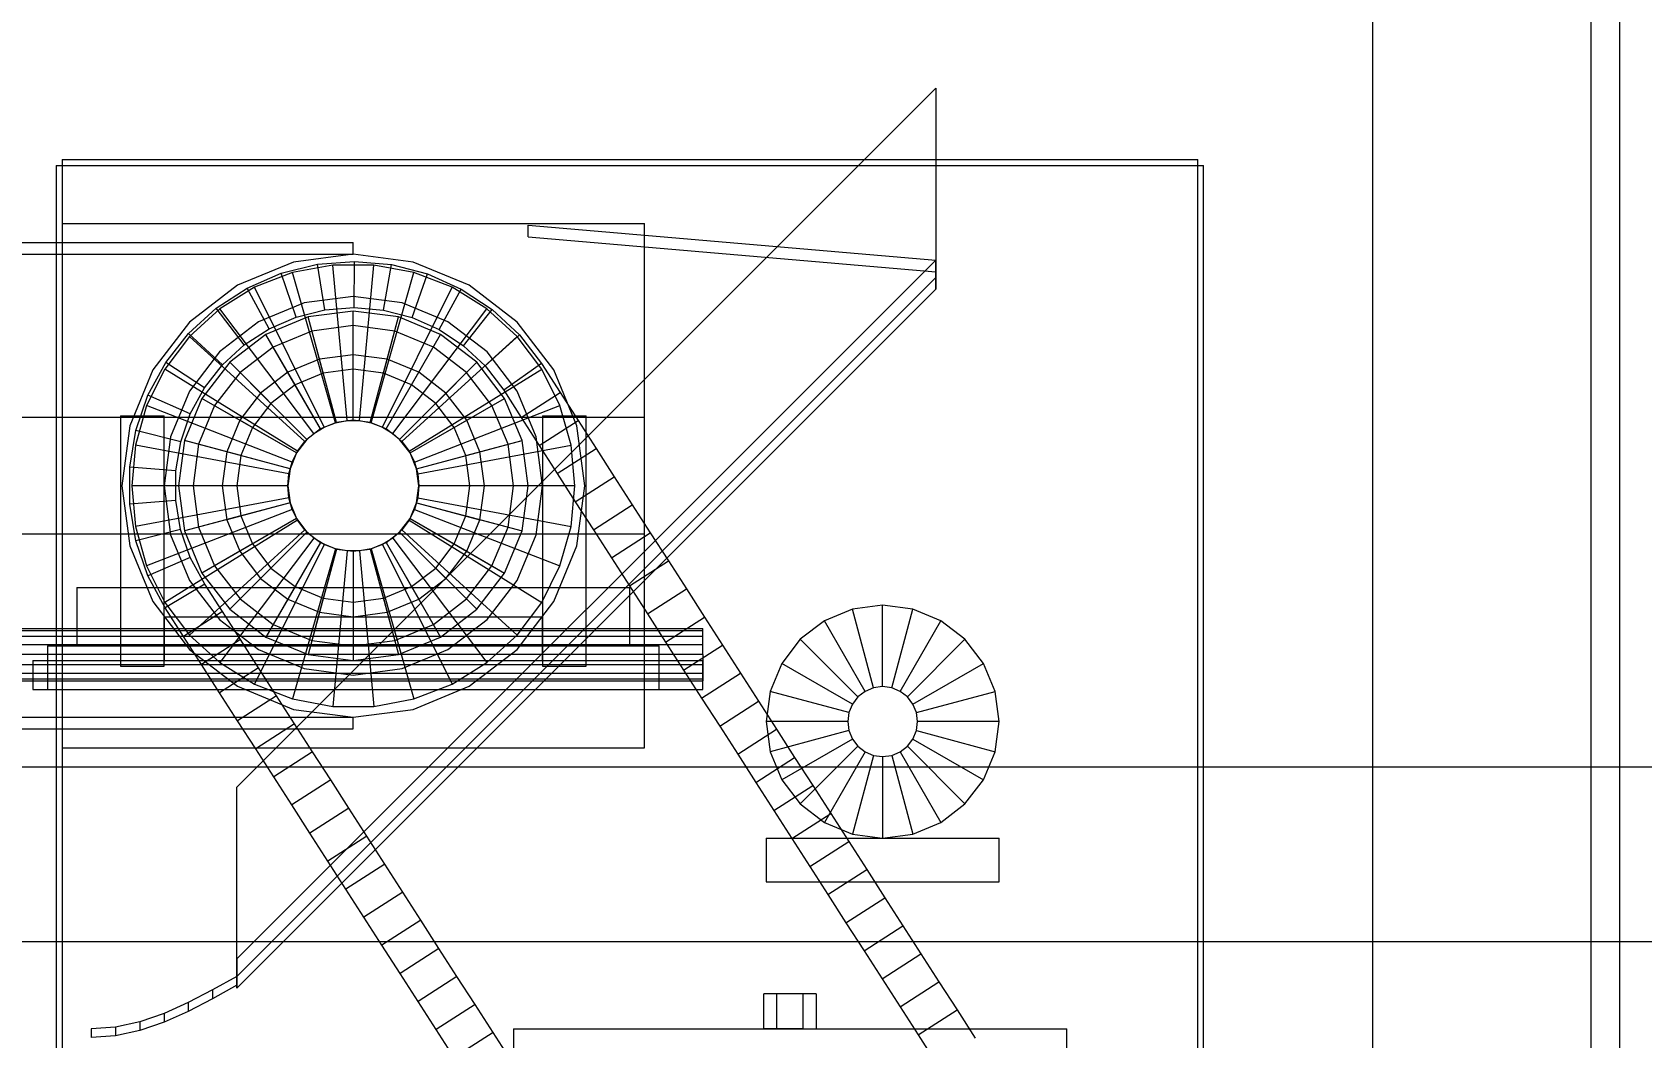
# Model space of a CAD drawing. Header units: millimetres. Extents: x -191664 to 191490, y -197311 to 10263.
# Drawn here: x 20544 to 21097, y -124183 to -123838 of the extents above; entities that cross this region are included whole.
import ezdxf

# ---------------------------------------------------------------- set-up
doc = ezdxf.new("R2010")
doc.units = ezdxf.units.MM
doc.layers.add('DET_secador_lateral', color=7, linetype='Continuous', lineweight=0)
doc.layers.add('R15_COTAS_TRANSPORTE_P', color=1, linetype='Continuous', lineweight=0)
doc.dimstyles.new('PLANTA_20', dxfattribs={"dimtxt": 50, "dimasz": 30, "dimexe": 30, "dimexo": 16, "dimgap": 20, "dimtad": 1, "dimtih": 1, "dimtoh": 1, "dimdec": 1, "dimzin": 0, "dimdsep": 46, "dimcen": 0.09, "dimadec": 0, "dimazin": 0, "dimtfac": 1, "dimtdec": 4, "dimtofl": 0, "dimtmove": 0, "dimatfit": 3, "dimfxl": 1, "dimtolj": 1, "dimtzin": 0, "dimarcsym": 0})

# ---------------------------------------------------------------- blocks, each defined once
blk = doc.blocks.new('*D133')
at = {"layer": 'Defpoints', "color": 0, "transparency": 16777216}
for p in [(439.69, -194147.98), (217.89, -194406.09), (-500, -194490), (-500, -194490), (500, -194490)]:
    blk.add_point(p, dxfattribs=at)
at = {"layer": 'R15_COTAS_TRANSPORTE_P', "color": 0, "lineweight": -2, "transparency": 16777216}
blk.add_arc((-500, -194490), 722.77, 2.37834, 17.62166, dxfattribs=at)
at = {"layer": 'R15_COTAS_TRANSPORTE_P', "color": 0, "transparency": 16777216}
for points in [[(184.12, -194272.81), (193.59, -194269.58), (179.18, -194242.8)], [(227.15, -194459.9), (217.15, -194460.11), (222.77, -194490)]]:
    blk.add_solid(points, dxfattribs=at)

msp = doc.modelspace()

# ---------------------------------------------------------------- linework, layer by layer
at = {"layer": 'DET_secador_lateral', "color": 9, "true_color": 0xb8c6c1}
msp.add_line((21079.71, -123265), (21079.71, -125025), dxfattribs=at)
at = {"layer": 'DET_secador_lateral', "color": 254, "true_color": 0xd8e0dc}
msp.add_line((21089.71, -125535), (21089.71, -123265), dxfattribs=at)
at = {"layer": 'DET_secador_lateral', "color": 251, "true_color": 0x536a64}
for p, q in [((21004.71, -123300), (21004.71, -125550)), ((1104.71, -124090), (21104.71, -124090)), ((1104.71, -124150), (21104.71, -124150))]:
    msp.add_line(p, q, dxfattribs=at)
at = {"layer": 'DET_secador_lateral', "color": 253, "true_color": 0xa8b3b5}
for p, q in [((20614.71, -124097), (20854.71, -123857)), ((20854.71, -123857), (20854.71, -123926)), ((20714.71, -123904), (20854.71, -123916)), ((20714.71, -123908), (20714.71, -123904)), ((20714.71, -123908), (20854.71, -123920)), ((20854.71, -123916), (20854.71, -123920)), ((20854.71, -123922), (20614.71, -124162)), ((20854.71, -123926), (20614.71, -124166)), ((20854.71, -123926), (20854.71, -123922)), ((20614.71, -124166), (20614.71, -124097)), ((20614.71, -124162), (20614.71, -124166))]:
    msp.add_line(p, q, dxfattribs=at)
at = {"layer": 'DET_secador_lateral', "color": 55, "true_color": 0xb9a24b}
for p, q in [((20554.71, -123881.5), (20944.71, -123881.5)), ((20554.71, -123881.5), (20554.71, -123883.5)), ((20944.71, -123883.5), (20944.71, -123881.5)), ((20552.71, -123883.5), (20554.71, -123883.5)), ((20552.71, -123883.5), (20552.71, -124383.5)), ((20944.71, -123883.5), (20946.71, -123883.5)), ((20946.71, -124383.5), (20946.71, -123883.5))]:
    msp.add_line(p, q, dxfattribs=at)
at = {"layer": 'DET_secador_lateral', "color": 43, "true_color": 0xc7ad4e}
for p, q in [((20554.71, -123883.5), (20944.71, -123883.5)), ((20554.71, -123883.5), (20554.71, -124383.5)), ((20944.71, -124383.5), (20944.71, -123883.5))]:
    msp.add_line(p, q, dxfattribs=at)
at = {"layer": 'DET_secador_lateral', "color": 33, "true_color": 0xb7a252}
for p, q in [((20554.71, -123903.5), (20754.71, -123903.5)), ((20554.71, -123903.5), (20554.71, -124083.5)), ((20754.71, -124083.5), (20754.71, -123903.5)), ((20554.71, -124083.5), (20754.71, -124083.5))]:
    msp.add_line(p, q, dxfattribs=at)
at = {"layer": 'DET_secador_lateral', "color": 8, "true_color": 0x727f77}
for p, q in [((1554.71, -123910), (20654.71, -123910)), ((20654.71, -123914), (20654.71, -123910)), ((1554.71, -123914), (20654.71, -123914))]:
    msp.add_line(p, q, dxfattribs=at)
at = {"layer": 'DET_secador_lateral', "color": 254, "true_color": 0xd2d7cc}
for p, q in [((20854.71, -123916), (20614.71, -124156)), ((20854.71, -123922), (20854.71, -123916)), ((20614.71, -124156), (20614.71, -124162))]:
    msp.add_line(p, q, dxfattribs=at)
at = {"layer": 'DET_secador_lateral', "color": 253, "true_color": 0xa4b0b5}
for p, q in [((20654.71, -123914), (20634.14, -123916.71)), ((20675.29, -123916.71), (20654.71, -123914)), ((20634.14, -123916.71), (20614.96, -123924.65)), ((20694.46, -123924.65), (20675.29, -123916.71)), ((20614.96, -123924.65), (20598.5, -123937.29)), ((20710.93, -123937.29), (20694.46, -123924.65)), ((20598.5, -123937.29), (20585.86, -123953.75)), ((20723.56, -123953.75), (20710.93, -123937.29)), ((20640.48, -123940.37), (20627.21, -123945.87)), ((20654.71, -123938.5), (20640.48, -123940.37)), ((20668.95, -123940.37), (20654.71, -123938.5)), ((20682.21, -123945.87), (20668.95, -123940.37)), ((20627.21, -123945.87), (20615.82, -123954.61)), ((20693.6, -123954.61), (20682.21, -123945.87)), ((20585.86, -123953.75), (20577.92, -123972.92)), ((20615.82, -123954.61), (20607.08, -123966)), ((20644.36, -123954.86), (20634.71, -123958.86)), ((20654.71, -123953.5), (20644.36, -123954.86)), ((20665.06, -123954.86), (20654.71, -123953.5)), ((20674.71, -123958.86), (20665.06, -123954.86)), ((20702.34, -123966), (20693.6, -123954.61)), ((20731.5, -123972.92), (20723.56, -123953.75)), ((20634.71, -123958.86), (20626.43, -123965.22)), ((20683, -123965.22), (20674.71, -123958.86)), ((20626.43, -123965.22), (20620.07, -123973.5)), ((20689.35, -123973.5), (20683, -123965.22)), ((20607.08, -123966), (20601.59, -123979.26)), ((20707.84, -123979.26), (20702.34, -123966)), ((20577.92, -123972.92), (20575.21, -123993.5)), ((20620.07, -123973.5), (20616.08, -123983.15)), ((20693.35, -123983.15), (20689.35, -123973.5)), ((20734.21, -123993.5), (20731.5, -123972.92)), ((20601.59, -123979.26), (20599.71, -123993.5)), ((20709.71, -123993.5), (20707.84, -123979.26)), ((20616.08, -123983.15), (20614.71, -123993.5)), ((20694.71, -123993.5), (20693.35, -123983.15)), ((20575.21, -123993.5), (20577.92, -124014.08)), ((20599.71, -123993.5), (20601.59, -124007.74)), ((20614.71, -123993.5), (20616.08, -124003.85)), ((20693.35, -124003.85), (20694.71, -123993.5)), ((20707.84, -124007.74), (20709.71, -123993.5)), ((20731.5, -124014.08), (20734.21, -123993.5)), ((20616.08, -124003.85), (20620.07, -124013.5)), ((20689.35, -124013.5), (20693.35, -124003.85)), ((20601.59, -124007.74), (20607.08, -124021)), ((20702.34, -124021), (20707.84, -124007.74)), ((20577.92, -124014.08), (20585.86, -124033.25)), ((20620.07, -124013.5), (20626.43, -124021.78)), ((20683, -124021.78), (20689.35, -124013.5)), ((20723.56, -124033.25), (20731.5, -124014.08)), ((20607.08, -124021), (20615.82, -124032.39)), ((20693.6, -124032.39), (20702.34, -124021)), ((20626.43, -124021.78), (20634.71, -124028.14)), ((20674.71, -124028.14), (20683, -124021.78)), ((20634.71, -124028.14), (20644.36, -124032.14)), ((20644.36, -124032.14), (20654.71, -124033.5)), ((20654.71, -124033.5), (20665.06, -124032.14)), ((20665.06, -124032.14), (20674.71, -124028.14)), ((20585.86, -124033.25), (20598.5, -124049.71)), ((20615.82, -124032.39), (20627.21, -124041.13)), ((20682.21, -124041.13), (20693.6, -124032.39)), ((20710.93, -124049.71), (20723.56, -124033.25)), ((20627.21, -124041.13), (20640.48, -124046.63)), ((20668.95, -124046.63), (20682.21, -124041.13)), ((20640.48, -124046.63), (20654.71, -124048.5)), ((20654.71, -124048.5), (20668.95, -124046.63)), ((20598.5, -124049.71), (20614.96, -124062.35)), ((20694.46, -124062.35), (20710.93, -124049.71)), ((20614.96, -124062.35), (20634.14, -124070.29)), ((20675.29, -124070.29), (20694.46, -124062.35)), ((20634.14, -124070.29), (20654.71, -124073)), ((20654.71, -124073), (20675.29, -124070.29))]:
    msp.add_line(p, q, dxfattribs=at)
at = {"layer": 'DET_secador_lateral', "color": 8, "true_color": 0x657a85}
for p, q in [((20618.27, -123925.61), (20629.97, -123920.52)), ((20629.97, -123920.52), (20642.36, -123917.44)), ((20635.07, -123935.56), (20629.97, -123920.52)), ((20642.36, -123917.44), (20655.08, -123916.45)), ((20644.9, -123933.12), (20642.36, -123917.44)), ((20655, -123932.32), (20655.08, -123916.45)), ((20655.08, -123916.45), (20667.79, -123917.56)), ((20665.09, -123933.21), (20667.79, -123917.56)), ((20667.79, -123917.56), (20680.14, -123920.76)), ((20674.9, -123935.75), (20680.14, -123920.76)), ((20680.14, -123920.76), (20691.8, -123925.96)), ((20607.57, -123932.55), (20618.27, -123925.61)), ((20625.78, -123939.6), (20618.27, -123925.61)), ((20684.15, -123939.88), (20691.8, -123925.96)), ((20691.8, -123925.96), (20702.44, -123933)), ((20598.15, -123941.17), (20607.57, -123932.55)), ((20617.28, -123945.11), (20607.57, -123932.55)), ((20644.9, -123933.12), (20655, -123932.32)), ((20655, -123932.32), (20665.09, -123933.21)), ((20625.78, -123939.6), (20635.07, -123935.56)), ((20635.07, -123935.56), (20644.9, -123933.12)), ((20665.09, -123933.21), (20674.9, -123935.75)), ((20674.9, -123935.75), (20684.15, -123939.88)), ((20692.6, -123945.47), (20702.44, -123933)), ((20702.44, -123933), (20711.76, -123941.71)), ((20590.29, -123951.22), (20598.15, -123941.17)), ((20609.81, -123951.95), (20598.15, -123941.17)), ((20617.28, -123945.11), (20625.78, -123939.6)), ((20684.15, -123939.88), (20692.6, -123945.47)), ((20700.01, -123952.38), (20711.76, -123941.71)), ((20711.76, -123941.71), (20719.35, -123951.56)), ((20609.81, -123951.95), (20617.28, -123945.11)), ((20692.6, -123945.47), (20700.01, -123952.38)), ((20584.2, -123962.43), (20590.29, -123951.22)), ((20603.57, -123959.93), (20590.29, -123951.22)), ((20603.57, -123959.93), (20609.81, -123951.95)), ((20700.01, -123952.38), (20706.36, -123960.69)), ((20719.35, -123951.56), (20706.36, -123960.69)), ((20719.35, -123951.56), (20725.73, -123961.47)), ((20598.73, -123968.83), (20603.57, -123959.93)), ((20580.04, -123974.49), (20584.2, -123962.43)), ((20598.73, -123968.83), (20584.2, -123962.43)), ((20706.36, -123960.69), (20712.37, -123970.06)), ((20712.37, -123970.06), (20725.73, -123961.47)), ((20725.73, -123961.47), (20731.92, -123971.11)), ((20595.43, -123978.41), (20598.73, -123968.83)), ((20712.37, -123970.06), (20718.56, -123979.7)), ((20718.56, -123979.7), (20731.92, -123971.11)), ((20731.92, -123971.11), (20738.12, -123980.75)), ((20577.92, -123987.07), (20580.04, -123974.49)), ((20595.43, -123978.41), (20580.04, -123974.49)), ((20593.75, -123988.4), (20595.43, -123978.41)), ((20718.56, -123979.7), (20724.76, -123989.33)), ((20724.76, -123989.33), (20738.12, -123980.75)), ((20738.12, -123980.75), (20744.31, -123990.39)), ((20577.92, -123999.83), (20577.92, -123987.07)), ((20593.75, -123988.4), (20577.92, -123987.07)), ((20593.74, -123998.53), (20593.75, -123988.4)), ((20724.76, -123989.33), (20730.96, -123998.97)), ((20730.96, -123998.97), (20744.31, -123990.39)), ((20744.31, -123990.39), (20750.51, -124000.02)), ((20593.74, -123998.53), (20577.92, -123999.83)), ((20595.41, -124008.52), (20593.74, -123998.53)), ((20730.96, -123998.97), (20737.15, -124008.61)), ((20580.02, -124012.42), (20577.92, -123999.83)), ((20737.15, -124008.61), (20750.51, -124000.02)), ((20750.51, -124000.02), (20756.71, -124009.66)), ((20595.41, -124008.52), (20580.02, -124012.42)), ((20598.7, -124018.1), (20595.41, -124008.52)), ((20737.15, -124008.61), (20743.35, -124018.25)), ((20743.35, -124018.25), (20756.71, -124009.66)), ((20756.71, -124009.66), (20762.9, -124019.3)), ((20584.16, -124024.49), (20580.02, -124012.42)), ((20598.7, -124018.1), (20584.16, -124024.49)), ((20603.72, -124027.32), (20598.7, -124018.1)), ((20743.35, -124018.25), (20749.55, -124027.89)), ((20749.55, -124027.89), (20762.9, -124019.3)), ((20762.9, -124019.3), (20769.1, -124028.94)), ((20590.05, -124035.4), (20584.16, -124024.49)), ((20603.72, -124027.32), (20590.05, -124035.4)), ((20609.76, -124036.7), (20603.72, -124027.32)), ((20749.55, -124027.89), (20755.74, -124037.53)), ((20755.74, -124037.53), (20769.1, -124028.94)), ((20769.1, -124028.94), (20775.3, -124038.58)), ((20596.4, -124045.29), (20590.05, -124035.4)), ((20609.76, -124036.7), (20596.4, -124045.29)), ((20615.96, -124046.34), (20609.76, -124036.7)), ((20755.74, -124037.53), (20761.94, -124047.17)), ((20761.94, -124047.17), (20775.3, -124038.58)), ((20775.3, -124038.58), (20781.49, -124048.22)), ((20602.6, -124054.93), (20596.4, -124045.29)), ((20615.96, -124046.34), (20602.6, -124054.93)), ((20622.15, -124055.98), (20615.96, -124046.34)), ((20761.94, -124047.17), (20768.13, -124056.8)), ((20768.13, -124056.8), (20781.49, -124048.22)), ((20781.49, -124048.22), (20787.69, -124057.86)), ((20608.79, -124064.57), (20602.6, -124054.93)), ((20622.15, -124055.98), (20608.79, -124064.57)), ((20628.35, -124065.62), (20622.15, -124055.98)), ((20768.13, -124056.8), (20774.33, -124066.44)), ((20774.33, -124066.44), (20787.69, -124057.86)), ((20787.69, -124057.86), (20793.88, -124067.49)), ((20614.99, -124074.21), (20608.79, -124064.57)), ((20628.35, -124065.62), (20614.99, -124074.21)), ((20634.54, -124075.26), (20628.35, -124065.62)), ((20774.33, -124066.44), (20780.53, -124076.08)), ((20780.53, -124076.08), (20793.88, -124067.49)), ((20793.88, -124067.49), (20800.08, -124077.13)), ((20621.19, -124083.84), (20614.99, -124074.21)), ((20634.54, -124075.26), (20621.19, -124083.84)), ((20640.74, -124084.9), (20634.54, -124075.26)), ((20780.53, -124076.08), (20786.72, -124085.72)), ((20786.72, -124085.72), (20800.08, -124077.13)), ((20800.08, -124077.13), (20806.28, -124086.77)), ((20627.38, -124093.48), (20621.19, -124083.84)), ((20640.74, -124084.9), (20627.38, -124093.48)), ((20646.94, -124094.53), (20640.74, -124084.9)), ((20786.72, -124085.72), (20792.92, -124095.36)), ((20792.92, -124095.36), (20806.28, -124086.77)), ((20806.28, -124086.77), (20812.47, -124096.41)), ((20633.58, -124103.12), (20627.38, -124093.48)), ((20646.94, -124094.53), (20633.58, -124103.12)), ((20653.13, -124104.17), (20646.94, -124094.53)), ((20792.92, -124095.36), (20799.11, -124105)), ((20799.11, -124105), (20812.47, -124096.41)), ((20812.47, -124096.41), (20818.67, -124106.05)), ((20639.77, -124112.76), (20633.58, -124103.12)), ((20653.13, -124104.17), (20639.77, -124112.76)), ((20659.33, -124113.81), (20653.13, -124104.17)), ((20799.11, -124105), (20805.31, -124114.63)), ((20805.31, -124114.63), (20818.67, -124106.05)), ((20818.67, -124106.05), (20824.86, -124115.69)), ((20645.97, -124122.4), (20639.77, -124112.76)), ((20659.33, -124113.81), (20645.97, -124122.4)), ((20665.52, -124123.45), (20659.33, -124113.81)), ((20805.31, -124114.63), (20811.51, -124124.27)), ((20811.51, -124124.27), (20824.86, -124115.69)), ((20824.86, -124115.69), (20831.06, -124125.32)), ((20652.17, -124132.04), (20645.97, -124122.4)), ((20665.52, -124123.45), (20652.17, -124132.04)), ((20671.72, -124133.09), (20665.52, -124123.45)), ((20811.51, -124124.27), (20817.7, -124133.91)), ((20817.7, -124133.91), (20831.06, -124125.32)), ((20831.06, -124125.32), (20837.26, -124134.96)), ((20658.36, -124141.68), (20652.17, -124132.04)), ((20671.72, -124133.09), (20658.36, -124141.68)), ((20677.92, -124142.73), (20671.72, -124133.09)), ((20817.7, -124133.91), (20823.9, -124143.55)), ((20823.9, -124143.55), (20837.26, -124134.96)), ((20837.26, -124134.96), (20843.45, -124144.6)), ((20664.56, -124151.31), (20658.36, -124141.68)), ((20677.92, -124142.73), (20664.56, -124151.31)), ((20684.11, -124152.37), (20677.92, -124142.73)), ((20823.9, -124143.55), (20830.1, -124153.19)), ((20830.1, -124153.19), (20843.45, -124144.6)), ((20843.45, -124144.6), (20849.65, -124154.24)), ((20670.76, -124160.95), (20664.56, -124151.31)), ((20684.11, -124152.37), (20670.76, -124160.95)), ((20690.31, -124162), (20684.11, -124152.37)), ((20830.1, -124153.19), (20836.29, -124162.83)), ((20836.29, -124162.83), (20849.65, -124154.24)), ((20849.65, -124154.24), (20855.85, -124163.88)), ((20676.95, -124170.59), (20670.76, -124160.95)), ((20690.31, -124162), (20676.95, -124170.59)), ((20696.51, -124171.64), (20690.31, -124162)), ((20836.29, -124162.83), (20842.49, -124172.47)), ((20842.49, -124172.47), (20855.85, -124163.88)), ((20855.85, -124163.88), (20862.04, -124173.52)), ((20683.15, -124180.23), (20676.95, -124170.59)), ((20696.51, -124171.64), (20683.15, -124180.23)), ((20702.7, -124181.28), (20696.51, -124171.64)), ((20842.49, -124172.47), (20848.68, -124182.1)), ((20848.68, -124182.1), (20862.04, -124173.52)), ((20862.04, -124173.52), (20868.24, -124183.16)), ((20689.34, -124189.87), (20683.15, -124180.23)), ((20702.7, -124181.28), (20689.34, -124189.87)), ((20708.9, -124190.92), (20702.7, -124181.28)), ((20848.68, -124182.1), (20854.88, -124191.74))]:
    msp.add_line(p, q, dxfattribs=at)
at = {"layer": 'DET_secador_lateral', "color": 252, "true_color": 0x8ba19a}
for p, q in [((20633.88, -123920.29), (20620.78, -123925.36)), ((20647.69, -123917.71), (20633.88, -123920.29)), ((20648.55, -123971.86), (20633.88, -123920.29)), ((20661.74, -123917.71), (20647.69, -123917.71)), ((20652.64, -123971.1), (20647.69, -123917.71)), ((20656.79, -123971.1), (20661.74, -123917.71)), ((20660.87, -123971.86), (20675.54, -123920.29)), ((20675.54, -123920.29), (20661.74, -123917.71)), ((20688.64, -123925.36), (20675.54, -123920.29)), ((20620.78, -123925.36), (20608.84, -123932.76)), ((20644.68, -123973.36), (20620.78, -123925.36)), ((20664.74, -123973.36), (20688.64, -123925.36)), ((20700.58, -123932.76), (20688.64, -123925.36)), ((20608.84, -123932.76), (20598.46, -123942.22)), ((20641.15, -123975.54), (20608.84, -123932.76)), ((20668.27, -123975.54), (20700.58, -123932.76)), ((20710.96, -123942.22), (20700.58, -123932.76)), ((20639.18, -123935.54), (20624.71, -123941.54)), ((20654.71, -123933.5), (20639.18, -123935.54)), ((20644.36, -123954.86), (20639.18, -123935.54)), ((20648.89, -123971.77), (20639.18, -123935.54)), ((20670.24, -123935.54), (20654.71, -123933.5)), ((20654.71, -123953.5), (20654.71, -123933.5)), ((20654.71, -123971), (20654.71, -123933.5)), ((20660.54, -123971.77), (20670.24, -123935.54)), ((20665.06, -123954.86), (20670.24, -123935.54)), ((20684.71, -123941.54), (20670.24, -123935.54)), ((20598.46, -123942.22), (20590, -123953.43)), ((20638.08, -123978.34), (20598.46, -123942.22)), ((20624.71, -123941.54), (20612.29, -123951.07)), ((20634.71, -123958.86), (20624.71, -123941.54)), ((20643.46, -123974.01), (20624.71, -123941.54)), ((20665.96, -123974.01), (20684.71, -123941.54)), ((20671.34, -123978.34), (20710.96, -123942.22)), ((20674.71, -123958.86), (20684.71, -123941.54)), ((20697.14, -123951.07), (20684.71, -123941.54)), ((20719.43, -123953.43), (20710.96, -123942.22)), ((20654.71, -123948.5), (20643.07, -123950.03)), ((20666.36, -123950.03), (20654.71, -123948.5)), ((20654.71, -123971), (20654.71, -123948.5)), ((20590, -123953.43), (20583.74, -123966)), ((20635.58, -123981.66), (20590, -123953.43)), ((20612.29, -123951.07), (20602.75, -123963.5)), ((20626.43, -123965.22), (20612.29, -123951.07)), ((20638.8, -123977.59), (20612.29, -123951.07)), ((20632.21, -123954.53), (20622.89, -123961.68)), ((20643.07, -123950.03), (20632.21, -123954.53)), ((20643.46, -123974.01), (20632.21, -123954.53)), ((20648.89, -123971.77), (20643.07, -123950.03)), ((20660.54, -123971.77), (20666.36, -123950.03)), ((20665.96, -123974.01), (20677.21, -123954.53)), ((20677.21, -123954.53), (20666.36, -123950.03)), ((20670.62, -123977.59), (20697.14, -123951.07)), ((20673.84, -123981.66), (20719.43, -123953.43)), ((20686.53, -123961.68), (20677.21, -123954.53)), ((20683, -123965.22), (20697.14, -123951.07)), ((20706.67, -123963.5), (20697.14, -123951.07)), ((20725.69, -123966), (20719.43, -123953.43)), ((20602.75, -123963.5), (20596.76, -123977.97)), ((20620.07, -123973.5), (20602.75, -123963.5)), ((20635.23, -123982.25), (20602.75, -123963.5)), ((20622.89, -123961.68), (20615.74, -123971)), ((20638.8, -123977.59), (20622.89, -123961.68)), ((20670.62, -123977.59), (20686.53, -123961.68)), ((20674.2, -123982.25), (20706.67, -123963.5)), ((20693.68, -123971), (20686.53, -123961.68)), ((20689.35, -123973.5), (20706.67, -123963.5)), ((20712.67, -123977.97), (20706.67, -123963.5)), ((20583.74, -123966), (20579.89, -123979.51)), ((20633.73, -123985.37), (20583.74, -123966)), ((20615.74, -123971), (20611.25, -123981.85)), ((20635.23, -123982.25), (20615.74, -123971)), ((20648.55, -123971.86), (20652.64, -123971.1)), ((20652.64, -123971.1), (20656.79, -123971.1)), ((20656.79, -123971.1), (20660.87, -123971.86)), ((20674.2, -123982.25), (20693.68, -123971)), ((20675.69, -123985.37), (20725.69, -123966)), ((20698.18, -123981.85), (20693.68, -123971)), ((20729.53, -123979.51), (20725.69, -123966)), ((20638.08, -123978.34), (20641.15, -123975.54)), ((20641.15, -123975.54), (20644.68, -123973.36)), ((20644.68, -123973.36), (20648.55, -123971.86)), ((20660.87, -123971.86), (20664.74, -123973.36)), ((20664.74, -123973.36), (20668.27, -123975.54)), ((20668.27, -123975.54), (20671.34, -123978.34)), ((20579.89, -123979.51), (20578.6, -123993.5)), ((20632.6, -123989.37), (20579.89, -123979.51)), ((20596.76, -123977.97), (20594.71, -123993.5)), ((20616.08, -123983.15), (20596.76, -123977.97)), ((20632.98, -123987.68), (20596.76, -123977.97)), ((20611.25, -123981.85), (20609.71, -123993.5)), ((20632.98, -123987.68), (20611.25, -123981.85)), ((20633.73, -123985.37), (20635.58, -123981.66)), ((20635.58, -123981.66), (20638.08, -123978.34)), ((20671.34, -123978.34), (20673.84, -123981.66)), ((20673.84, -123981.66), (20675.69, -123985.37)), ((20676.45, -123987.68), (20712.67, -123977.97)), ((20676.45, -123987.68), (20698.18, -123981.85)), ((20676.83, -123989.37), (20729.53, -123979.51)), ((20693.35, -123983.15), (20712.67, -123977.97)), ((20699.71, -123993.5), (20698.18, -123981.85)), ((20714.71, -123993.5), (20712.67, -123977.97)), ((20730.83, -123993.5), (20729.53, -123979.51)), ((20632.6, -123989.37), (20633.73, -123985.37)), ((20675.69, -123985.37), (20676.83, -123989.37)), ((20632.21, -123993.5), (20578.6, -123993.5)), ((20578.6, -123993.5), (20579.89, -124007.49)), ((20614.71, -123993.5), (20594.71, -123993.5)), ((20594.71, -123993.5), (20596.76, -124009.03)), ((20632.21, -123993.5), (20594.71, -123993.5)), ((20632.21, -123993.5), (20609.71, -123993.5)), ((20609.71, -123993.5), (20611.25, -124005.15)), ((20632.21, -123993.5), (20632.6, -123989.37)), ((20632.6, -123997.63), (20632.21, -123993.5)), ((20676.83, -123989.37), (20677.21, -123993.5)), ((20677.21, -123993.5), (20676.83, -123997.63)), ((20714.71, -123993.5), (20677.21, -123993.5)), ((20699.71, -123993.5), (20677.21, -123993.5)), ((20730.83, -123993.5), (20677.21, -123993.5)), ((20714.71, -123993.5), (20694.71, -123993.5)), ((20698.18, -124005.15), (20699.71, -123993.5)), ((20712.67, -124009.03), (20714.71, -123993.5)), ((20729.53, -124007.49), (20730.83, -123993.5)), ((20632.6, -123997.63), (20579.89, -124007.49)), ((20633.73, -124001.63), (20632.6, -123997.63)), ((20676.83, -123997.63), (20675.69, -124001.63)), ((20676.83, -123997.63), (20729.53, -124007.49)), ((20633.73, -124001.63), (20583.74, -124021)), ((20632.98, -123999.32), (20596.76, -124009.03)), ((20616.08, -124003.85), (20596.76, -124009.03)), ((20632.98, -123999.32), (20611.25, -124005.15)), ((20635.58, -124005.34), (20633.73, -124001.63)), ((20675.69, -124001.63), (20673.84, -124005.34)), ((20675.69, -124001.63), (20725.69, -124021)), ((20676.45, -123999.32), (20712.67, -124009.03)), ((20676.45, -123999.32), (20698.18, -124005.15)), ((20693.35, -124003.85), (20712.67, -124009.03)), ((20579.89, -124007.49), (20583.74, -124021)), ((20635.58, -124005.34), (20590, -124033.57)), ((20596.76, -124009.03), (20602.75, -124023.5)), ((20638.08, -124008.66), (20598.46, -124044.78)), ((20635.23, -124004.75), (20602.75, -124023.5)), ((20611.25, -124005.15), (20615.74, -124016)), ((20638.8, -124009.41), (20612.29, -124035.93)), ((20635.23, -124004.75), (20615.74, -124016)), ((20638.8, -124009.41), (20622.89, -124025.32)), ((20638.08, -124008.66), (20635.58, -124005.34)), ((20641.15, -124011.46), (20638.08, -124008.66)), ((20671.34, -124008.66), (20668.27, -124011.46)), ((20670.62, -124009.41), (20697.14, -124035.93)), ((20670.62, -124009.41), (20686.53, -124025.32)), ((20673.84, -124005.34), (20671.34, -124008.66)), ((20671.34, -124008.66), (20710.96, -124044.78)), ((20673.84, -124005.34), (20719.43, -124033.57)), ((20674.2, -124004.75), (20706.67, -124023.5)), ((20674.2, -124004.75), (20693.68, -124016)), ((20693.68, -124016), (20698.18, -124005.15)), ((20706.67, -124023.5), (20712.67, -124009.03)), ((20725.69, -124021), (20729.53, -124007.49)), ((20620.07, -124013.5), (20602.75, -124023.5)), ((20641.15, -124011.46), (20608.84, -124054.24)), ((20644.68, -124013.64), (20620.78, -124061.64)), ((20643.46, -124012.99), (20624.71, -124045.46)), ((20643.46, -124012.99), (20632.21, -124032.47)), ((20648.55, -124015.14), (20633.88, -124066.71)), ((20648.89, -124015.23), (20639.18, -124051.46)), ((20644.68, -124013.64), (20641.15, -124011.46)), ((20648.89, -124015.23), (20643.07, -124036.97)), ((20648.55, -124015.14), (20644.68, -124013.64)), ((20652.64, -124015.9), (20648.55, -124015.14)), ((20660.87, -124015.14), (20656.79, -124015.9)), ((20660.54, -124015.23), (20670.24, -124051.46)), ((20660.54, -124015.23), (20666.36, -124036.97)), ((20664.74, -124013.64), (20660.87, -124015.14)), ((20660.87, -124015.14), (20675.54, -124066.71)), ((20668.27, -124011.46), (20664.74, -124013.64)), ((20664.74, -124013.64), (20688.64, -124061.64)), ((20665.96, -124012.99), (20684.71, -124045.46)), ((20665.96, -124012.99), (20677.21, -124032.47)), ((20668.27, -124011.46), (20700.58, -124054.24)), ((20689.35, -124013.5), (20706.67, -124023.5)), ((20583.74, -124021), (20590, -124033.57)), ((20615.74, -124016), (20622.89, -124025.32)), ((20652.64, -124015.9), (20647.69, -124069.29)), ((20656.79, -124015.9), (20652.64, -124015.9)), ((20654.71, -124016), (20654.71, -124053.5)), ((20654.71, -124016), (20654.71, -124038.5)), ((20656.79, -124015.9), (20661.74, -124069.29)), ((20686.53, -124025.32), (20693.68, -124016)), ((20719.43, -124033.57), (20725.69, -124021)), ((20602.75, -124023.5), (20612.29, -124035.93)), ((20626.43, -124021.78), (20612.29, -124035.93)), ((20622.89, -124025.32), (20632.21, -124032.47)), ((20677.21, -124032.47), (20686.53, -124025.32)), ((20683, -124021.78), (20697.14, -124035.93)), ((20697.14, -124035.93), (20706.67, -124023.5)), ((20634.71, -124028.14), (20624.71, -124045.46)), ((20644.36, -124032.14), (20639.18, -124051.46)), ((20665.06, -124032.14), (20670.24, -124051.46)), ((20674.71, -124028.14), (20684.71, -124045.46)), ((20590, -124033.57), (20598.46, -124044.78)), ((20612.29, -124035.93), (20624.71, -124045.46)), ((20632.21, -124032.47), (20643.07, -124036.97)), ((20643.07, -124036.97), (20654.71, -124038.5)), ((20654.71, -124033.5), (20654.71, -124053.5)), ((20654.71, -124038.5), (20666.36, -124036.97)), ((20666.36, -124036.97), (20677.21, -124032.47)), ((20684.71, -124045.46), (20697.14, -124035.93)), ((20710.96, -124044.78), (20719.43, -124033.57)), ((20826.15, -124035.86), (20816.5, -124039.85)), ((20836.5, -124034.49), (20826.15, -124035.86)), ((20833.39, -124062.9), (20826.15, -124035.86)), ((20846.85, -124035.86), (20836.5, -124034.49)), ((20836.5, -124062.49), (20836.5, -124034.49)), ((20839.6, -124062.9), (20846.85, -124035.86)), ((20856.5, -124039.85), (20846.85, -124035.86)), ((20816.5, -124039.85), (20808.21, -124046.21)), ((20830.5, -124064.1), (20816.5, -124039.85)), ((20842.5, -124064.1), (20856.5, -124039.85)), ((20864.78, -124046.21), (20856.5, -124039.85)), ((20598.46, -124044.78), (20608.84, -124054.24)), ((20624.71, -124045.46), (20639.18, -124051.46)), ((20670.24, -124051.46), (20684.71, -124045.46)), ((20700.58, -124054.24), (20710.96, -124044.78)), ((20808.21, -124046.21), (20801.86, -124054.49)), ((20828.01, -124066.01), (20808.21, -124046.21)), ((20844.98, -124066.01), (20864.78, -124046.21)), ((20871.14, -124054.49), (20864.78, -124046.21)), ((20608.84, -124054.24), (20620.78, -124061.64)), ((20639.18, -124051.46), (20654.71, -124053.5)), ((20654.71, -124053.5), (20670.24, -124051.46)), ((20688.64, -124061.64), (20700.58, -124054.24)), ((20801.86, -124054.49), (20797.86, -124064.14)), ((20826.11, -124068.49), (20801.86, -124054.49)), ((20846.89, -124068.49), (20871.14, -124054.49)), ((20875.14, -124064.14), (20871.14, -124054.49)), ((20620.78, -124061.64), (20633.88, -124066.71)), ((20675.54, -124066.71), (20688.64, -124061.64)), ((20797.86, -124064.14), (20796.5, -124074.49)), ((20824.91, -124071.39), (20797.86, -124064.14)), ((20848.09, -124071.39), (20875.14, -124064.14)), ((20876.5, -124074.49), (20875.14, -124064.14)), ((20633.88, -124066.71), (20647.69, -124069.29)), ((20647.69, -124069.29), (20661.74, -124069.29)), ((20661.74, -124069.29), (20675.54, -124066.71)), ((20824.5, -124074.49), (20796.5, -124074.49)), ((20796.5, -124074.49), (20797.86, -124084.85)), ((20876.5, -124074.49), (20848.5, -124074.49)), ((20875.14, -124084.85), (20876.5, -124074.49)), ((20824.91, -124077.6), (20797.86, -124084.85)), ((20826.11, -124080.49), (20801.86, -124094.49)), ((20846.89, -124080.49), (20871.14, -124094.49)), ((20848.09, -124077.6), (20875.14, -124084.85)), ((20797.86, -124084.85), (20801.86, -124094.49)), ((20828.01, -124082.98), (20808.21, -124102.78)), ((20830.5, -124084.89), (20816.5, -124109.14)), ((20833.39, -124086.09), (20826.15, -124113.13)), ((20836.5, -124086.49), (20836.5, -124114.49)), ((20839.6, -124086.09), (20846.85, -124113.13)), ((20842.5, -124084.89), (20856.5, -124109.14)), ((20844.98, -124082.98), (20864.78, -124102.78)), ((20871.14, -124094.49), (20875.14, -124084.85)), ((20801.86, -124094.49), (20808.21, -124102.78)), ((20864.78, -124102.78), (20871.14, -124094.49)), ((20808.21, -124102.78), (20816.5, -124109.14)), ((20856.5, -124109.14), (20864.78, -124102.78)), ((20816.5, -124109.14), (20826.15, -124113.13)), ((20846.85, -124113.13), (20856.5, -124109.14)), ((20826.15, -124113.13), (20836.5, -124114.49)), ((20836.5, -124114.49), (20846.85, -124113.13))]:
    msp.add_line(p, q, dxfattribs=at)
at = {"layer": 'DET_secador_lateral', "color": 55, "true_color": 0xb2a258}
for p, q in [((20637.89, -123930.71), (20622.21, -123937.21)), ((20654.71, -123928.5), (20637.89, -123930.71)), ((20671.54, -123930.71), (20654.71, -123928.5)), ((20687.21, -123937.21), (20671.54, -123930.71)), ((20622.21, -123937.21), (20608.75, -123947.54)), ((20700.67, -123947.54), (20687.21, -123937.21)), ((20608.75, -123947.54), (20598.42, -123961)), ((20711, -123961), (20700.67, -123947.54)), ((20598.42, -123961), (20591.93, -123976.68)), ((20717.5, -123976.68), (20711, -123961)), ((20591.93, -123976.68), (20589.71, -123993.5)), ((20719.71, -123993.5), (20717.5, -123976.68)), ((20589.71, -123993.5), (20591.93, -124010.32)), ((20717.5, -124010.32), (20719.71, -123993.5)), ((20591.93, -124010.32), (20598.42, -124026)), ((20711, -124026), (20717.5, -124010.32)), ((20598.42, -124026), (20608.75, -124039.46)), ((20700.67, -124039.46), (20711, -124026)), ((20608.75, -124039.46), (20622.21, -124049.79)), ((20687.21, -124049.79), (20700.67, -124039.46)), ((20622.21, -124049.79), (20637.89, -124056.29)), ((20671.54, -124056.29), (20687.21, -124049.79)), ((20637.89, -124056.29), (20654.71, -124058.5)), ((20654.71, -124058.5), (20671.54, -124056.29))]:
    msp.add_line(p, q, dxfattribs=at)
at = {"layer": 'DET_secador_lateral', "color": 8, "true_color": 0x617680}
for p, q in [((1454.71, -123970), (20754.71, -123970)), ((20574.71, -123969.5), (20589.71, -123969.5)), ((20574.71, -123969.5), (20574.71, -124055.5)), ((20589.71, -124055.5), (20589.71, -123969.5)), ((20719.71, -123969.5), (20734.71, -123969.5)), ((20719.71, -123969.5), (20719.71, -124055.5)), ((20734.71, -124055.5), (20734.71, -123969.5)), ((20754.71, -124010), (20754.71, -123970)), ((1454.71, -124010), (20754.71, -124010)), ((20589.71, -124038.5), (20719.71, -124038.5)), ((20589.71, -124038.5), (20589.71, -124053.5)), ((20719.71, -124053.5), (20719.71, -124038.5)), ((20544.71, -124053.5), (20774.71, -124053.5)), ((20544.71, -124053.5), (20544.71, -124063.5)), ((20589.71, -124053.5), (20719.71, -124053.5)), ((20774.71, -124063.5), (20774.71, -124053.5)), ((20574.71, -124055.5), (20589.71, -124055.5)), ((20719.71, -124055.5), (20734.71, -124055.5)), ((20544.71, -124063.5), (20774.71, -124063.5))]:
    msp.add_line(p, q, dxfattribs=at)
at = {"layer": 'DET_secador_lateral', "color": 9, "true_color": 0xbcc6c9}
for p, q in [((20654.71, -123971), (20648.89, -123971.77)), ((20660.54, -123971.77), (20654.71, -123971)), ((20643.46, -123974.01), (20638.8, -123977.59)), ((20648.89, -123971.77), (20643.46, -123974.01)), ((20665.96, -123974.01), (20660.54, -123971.77)), ((20670.62, -123977.59), (20665.96, -123974.01)), ((20635.23, -123982.25), (20632.98, -123987.68)), ((20638.8, -123977.59), (20635.23, -123982.25)), ((20674.2, -123982.25), (20670.62, -123977.59)), ((20676.45, -123987.68), (20674.2, -123982.25)), ((20632.98, -123987.68), (20632.21, -123993.5)), ((20677.21, -123993.5), (20676.45, -123987.68)), ((20632.21, -123993.5), (20632.98, -123999.32)), ((20676.45, -123999.32), (20677.21, -123993.5)), ((20632.98, -123999.32), (20635.23, -124004.75)), ((20674.2, -124004.75), (20676.45, -123999.32)), ((20635.23, -124004.75), (20638.8, -124009.41)), ((20638.8, -124009.41), (20643.46, -124012.99)), ((20665.96, -124012.99), (20670.62, -124009.41)), ((20670.62, -124009.41), (20674.2, -124004.75)), ((20643.46, -124012.99), (20648.89, -124015.23)), ((20648.89, -124015.23), (20654.71, -124016)), ((20654.71, -124016), (20660.54, -124015.23)), ((20660.54, -124015.23), (20665.96, -124012.99))]:
    msp.add_line(p, q, dxfattribs=at)
at = {"layer": 'DET_secador_lateral', "color": 117, "true_color": 0x356c64}
for p, q in [((20559.71, -124028.5), (20749.71, -124028.5)), ((20559.71, -124028.5), (20559.71, -124048.5)), ((20749.71, -124048.5), (20749.71, -124028.5)), ((20559.71, -124048.5), (20749.71, -124048.5))]:
    msp.add_line(p, q, dxfattribs=at)
at = {"layer": 'DET_secador_lateral', "color": 9, "true_color": 0xb2bdc0}
for p, q in [((20524.71, -124042.5), (20774.71, -124042.5)), ((20524.71, -124043.19), (20774.71, -124043.19)), ((20774.71, -124043.19), (20774.71, -124042.5)), ((20774.71, -124045.14), (20774.71, -124043.19)), ((20524.71, -124045.14), (20774.71, -124045.14)), ((20524.71, -124048.06), (20774.71, -124048.06)), ((20774.71, -124048.06), (20774.71, -124045.14)), ((20774.71, -124051.5), (20774.71, -124048.06)), ((20774.71, -124051.5), (20524.71, -124051.5)), ((20774.71, -124051.5), (20774.71, -124054.94)), ((20524.71, -124054.94), (20774.71, -124054.94)), ((20524.71, -124057.86), (20774.71, -124057.86)), ((20524.71, -124059.81), (20774.71, -124059.81)), ((20774.71, -124054.94), (20774.71, -124057.86)), ((20774.71, -124057.86), (20774.71, -124059.81)), ((20774.71, -124059.81), (20774.71, -124060.5)), ((20524.71, -124060.5), (20774.71, -124060.5))]:
    msp.add_line(p, q, dxfattribs=at)
at = {"layer": 'DET_secador_lateral', "color": 253, "true_color": 0xa6b3ba}
for p, q in [((20549.71, -124048.5), (20759.71, -124048.5)), ((20549.71, -124048.5), (20549.71, -124063.5)), ((20759.71, -124063.5), (20759.71, -124048.5)), ((20549.71, -124063.5), (20759.71, -124063.5)), ((20796.5, -124114.49), (20876.5, -124114.49)), ((20796.5, -124114.49), (20796.5, -124129.49)), ((20876.5, -124129.49), (20876.5, -124114.49)), ((20796.5, -124129.49), (20876.5, -124129.49))]:
    msp.add_line(p, q, dxfattribs=at)
at = {"layer": 'DET_secador_lateral', "color": 253, "true_color": 0xabb8bc}
for p, q in [((20830.5, -124064.1), (20828.01, -124066.01)), ((20833.39, -124062.9), (20830.5, -124064.1)), ((20836.5, -124062.49), (20833.39, -124062.9)), ((20839.6, -124062.9), (20836.5, -124062.49)), ((20842.5, -124064.1), (20839.6, -124062.9)), ((20844.98, -124066.01), (20842.5, -124064.1)), ((20826.11, -124068.49), (20824.91, -124071.39)), ((20828.01, -124066.01), (20826.11, -124068.49)), ((20846.89, -124068.49), (20844.98, -124066.01)), ((20848.09, -124071.39), (20846.89, -124068.49)), ((20824.91, -124071.39), (20824.5, -124074.49)), ((20824.5, -124074.49), (20824.91, -124077.6)), ((20848.5, -124074.49), (20848.09, -124071.39)), ((20848.09, -124077.6), (20848.5, -124074.49)), ((20824.91, -124077.6), (20826.11, -124080.49)), ((20826.11, -124080.49), (20828.01, -124082.98)), ((20844.98, -124082.98), (20846.89, -124080.49)), ((20846.89, -124080.49), (20848.09, -124077.6)), ((20828.01, -124082.98), (20830.5, -124084.89)), ((20830.5, -124084.89), (20833.39, -124086.09)), ((20833.39, -124086.09), (20836.5, -124086.49)), ((20836.5, -124086.49), (20839.6, -124086.09)), ((20839.6, -124086.09), (20842.5, -124084.89)), ((20842.5, -124084.89), (20844.98, -124082.98))]:
    msp.add_line(p, q, dxfattribs=at)
at = {"layer": 'DET_secador_lateral', "color": 251, "true_color": 0x66766c}
for p, q in [((1554.71, -124073), (20654.71, -124073)), ((20654.71, -124077), (20654.71, -124073)), ((1554.71, -124077), (20654.71, -124077))]:
    msp.add_line(p, q, dxfattribs=at)
at = {"layer": 'DET_secador_lateral', "color": 9, "true_color": 0xc7cdbf}
for p, q in [((20614.71, -124162), (20606.38, -124166.66)), ((20614.71, -124165), (20614.71, -124162)), ((20606.38, -124166.66), (20598.05, -124171)), ((20606.38, -124169.66), (20598.05, -124174)), ((20614.71, -124165), (20606.38, -124169.66)), ((20606.38, -124166.66), (20606.38, -124169.66)), ((20589.71, -124174.73), (20581.38, -124177.59)), ((20598.05, -124171), (20589.71, -124174.73)), ((20598.05, -124174), (20589.71, -124177.73)), ((20589.71, -124174.73), (20589.71, -124177.73)), ((20598.05, -124171), (20598.05, -124174)), ((20573.05, -124179.39), (20564.71, -124180)), ((20564.71, -124180), (20564.71, -124183)), ((20581.38, -124177.59), (20573.05, -124179.39)), ((20573.05, -124179.39), (20573.05, -124182.39)), ((20581.38, -124180.59), (20573.05, -124182.39)), ((20581.38, -124177.59), (20581.38, -124180.59)), ((20589.71, -124177.73), (20581.38, -124180.59)), ((20573.05, -124182.39), (20564.71, -124183))]:
    msp.add_line(p, q, dxfattribs=at)
at = {"layer": 'DET_secador_lateral', "color": 43, "true_color": 0xe7bf45}
for p, q in [((20800.21, -124168), (20795.71, -124168)), ((20795.71, -124180), (20795.71, -124168)), ((20809.21, -124168), (20800.21, -124168)), ((20800.21, -124180), (20800.21, -124168)), ((20813.71, -124168), (20809.21, -124168)), ((20809.21, -124180), (20809.21, -124168)), ((20813.71, -124168), (20813.71, -124180)), ((20800.21, -124180), (20795.71, -124180)), ((20809.21, -124180), (20800.21, -124180)), ((20809.21, -124180), (20813.71, -124180))]:
    msp.add_line(p, q, dxfattribs=at)
at = {"layer": 'DET_secador_lateral', "color": 142, "true_color": 0x159eb4}
for p, q in [((20709.71, -124180), (20899.71, -124180)), ((20709.71, -124180), (20709.71, -124220)), ((20899.71, -124220), (20899.71, -124180))]:
    msp.add_line(p, q, dxfattribs=at)

# ---------------------------------------------------------------- dimensions: what is measured, and where the dimension line sits
at = {"layer": 'R15_COTAS_TRANSPORTE_P'}
dim = msp.add_angular_dim_2l(base=(217.89, -194406.09), line1=((-500, -194490), (500, -194490)), line2=((-500, -194490), (439.69, -194147.98)), dimstyle='PLANTA_20', dxfattribs=at)
dim.commit()
dim.dimension.update_dxf_attribs({"geometry": '*D133', "text_midpoint": (191490.46, -33543.69)})

doc.saveas('drawing.dxf')
